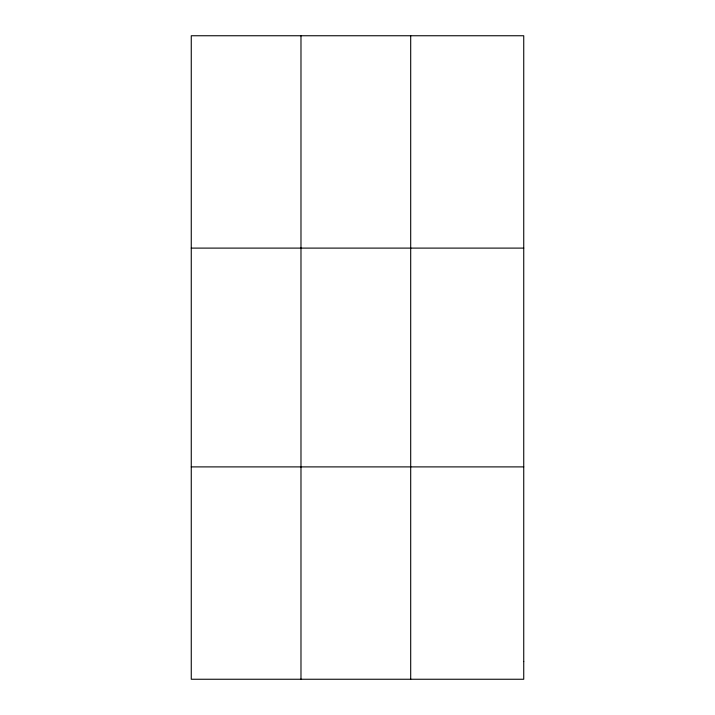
<?xml version="1.0" encoding="UTF-8"?>
<svg xmlns="http://www.w3.org/2000/svg" width="715" height="715" viewBox="0 0 715 715"><rect width="100%" height="100%" fill="white"/><g stroke="black" fill="none" stroke-linecap="round" stroke-linejoin="round"><path stroke-width="1.07" d="M300.979 35.75L300.979 679.25M410.696 35.75L410.696 679.25M191.263 248.105L523.738 248.105M191.263 466.895L523.738 466.895M523.738 661.554L523.738 679.25L191.263 679.25L191.263 35.75L523.738 35.75L523.738 661.554"/></g></svg>
